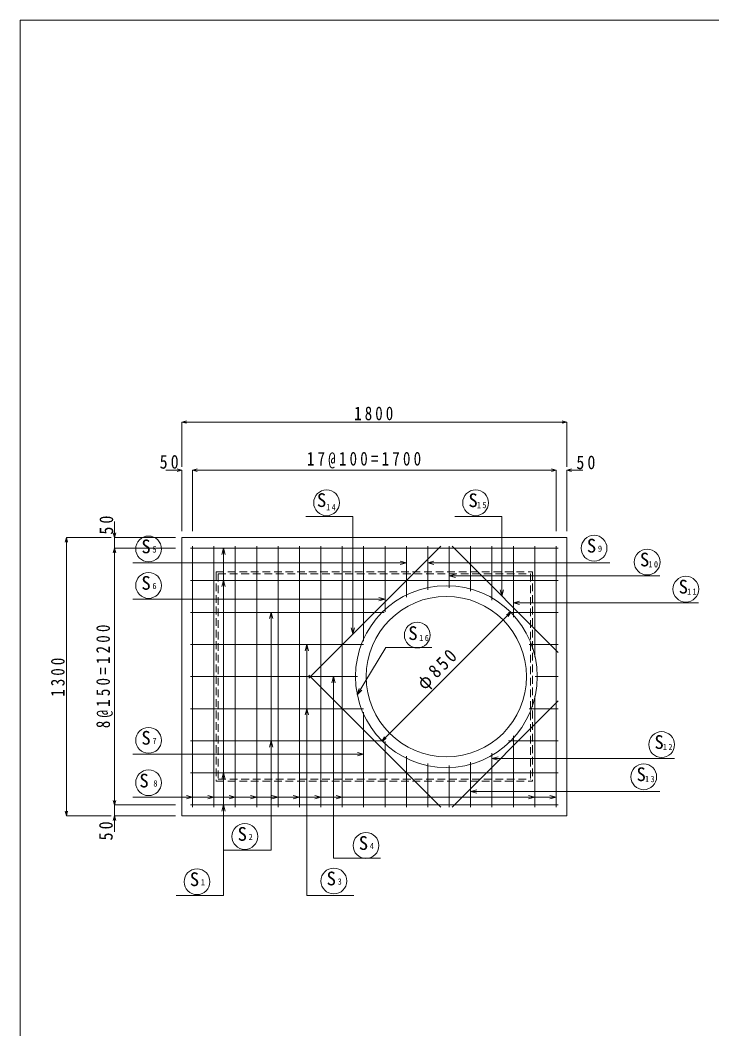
# Model space of a CAD drawing. Units: millimetres at full size, sheet at 1:30; details may follow other scales. Extents: x -5968 to 6369, y -4500 to 4228.
# Drawn here: x -5968 to -2733, y -486 to 4228 of the extents above; entities that cross this region are included whole.
import ezdxf
from ezdxf.enums import TextEntityAlignment as Align

# ---------------------------------------------------------------- set-up
doc = ezdxf.new("R2010")
doc.units = ezdxf.units.MM
doc.header["$LTSCALE"] = 30
doc.linetypes.add('DASHED1', pattern=[1.8, 1.2, -0.6])
for name, color, linetype, lineweight in [('0-1_上床版ブロック', 3, 'Continuous', 9), ('0-3', 7, 'Continuous', 9), ('0-6_寸法', 4, 'Continuous', 9), ('0-F', 7, 'Continuous', 9), ('1-0', 7, 'Continuous', 9)]:
    doc.layers.add(name, color=color, linetype=linetype, lineweight=lineweight)
doc.styles.add('ＭＳ ゴシック', font='')
doc.styles.get('ＭＳ ゴシック').set_extended_font_data('MS Gothic')

msp = doc.modelspace()

# ---------------------------------------------------------------- linework, layer by layer
at = {"layer": '0-1_上床版ブロック'}
for p, q in [((-5211.57, 1809.91), (-3411.56, 1809.91)), ((-5211.57, 1809.91), (-5211.57, 509.91)), ((-3411.56, 1809.91), (-3411.56, 509.91)), ((-5211.57, 509.91), (-3411.56, 509.91))]:
    msp.add_line(p, q, dxfattribs=at)
at = {"layer": '0-1_上床版ブロック', "color": 4, "linetype": 'DASHED1'}
for p, q in [((-5050.57, 1648.91), (-5050.57, 670.91)), ((-5050.57, 1648.91), (-3572.56, 1648.91)), ((-5041.57, 1639.91), (-5041.57, 679.91)), ((-3572.56, 1648.91), (-3572.56, 670.91)), ((-5050.57, 670.91), (-3572.56, 670.91)), ((-5041.57, 679.91), (-3581.56, 679.91))]:
    msp.add_line(p, q, dxfattribs=at)
msp.add_lwpolyline([(-5041.57, 1639.91), (-3581.56, 1639.91), (-3581.56, 679.91)], dxfattribs=at)
at = {"layer": '0-1_上床版ブロック'}
msp.add_circle((-3974.56, 1159.91), 375, dxfattribs=at)
at = {"layer": '0-3', "color": 2}
for p, q in [((-5171.57, 1759.91), (-3451.56, 1759.91)), ((-5161.57, 1769.91), (-5161.57, 549.91)), ((-5061.57, 1769.91), (-5061.57, 549.91)), ((-4961.57, 1769.91), (-4961.57, 549.91)), ((-4861.57, 1769.91), (-4861.57, 549.91)), ((-4761.57, 1769.91), (-4761.57, 549.91)), ((-4661.57, 1769.91), (-4661.57, 549.91)), ((-4000.96, 1769.91), (-4618.03, 1152.83)), ((-4561.57, 1769.91), (-4561.57, 549.91)), ((-4461.57, 1769.91), (-4461.57, 549.91)), ((-4361.57, 1769.91), (-4361.57, 1325.56)), ((-4261.57, 1769.91), (-4261.57, 1463.36)), ((-4161.57, 1769.91), (-4161.57, 1531.55)), ((-4061.57, 1769.91), (-4061.57, 1565.91)), ((-3961.57, 1769.91), (-3961.57, 1574.71)), ((-3451.56, 1273.3), (-3948.17, 1769.91)), ((-3861.57, 1769.91), (-3861.57, 1559.61)), ((-3761.57, 1769.91), (-3761.57, 1517.68)), ((-3661.57, 1769.91), (-3661.57, 1437.41)), ((-3561.56, 1769.91), (-3561.56, 1250.19)), ((-3461.56, 1769.91), (-3461.56, 549.91)), ((-5171.57, 1609.91), (-3451.56, 1609.91)), ((-5171.57, 1459.91), (-4265.6, 1459.91)), ((-3683.52, 1459.91), (-3451.56, 1459.91)), ((-5171.57, 1309.91), (-4362.21, 1309.91)), ((-3586.92, 1309.91), (-3451.56, 1309.91)), ((-5171.57, 1159.91), (-4389.56, 1159.91)), ((-4618.03, 1166.98), (-4000.96, 549.91)), ((-3559.56, 1159.91), (-3451.56, 1159.91)), ((-3948.17, 549.91), (-3451.56, 1046.51)), ((-3561.56, 1069.63), (-3561.56, 549.91)), ((-5171.57, 1009.91), (-4362.21, 1009.91)), ((-4361.57, 994.25), (-4361.57, 549.91)), ((-3586.92, 1009.91), (-3451.56, 1009.91)), ((-5171.57, 859.91), (-4265.6, 859.91)), ((-4261.57, 856.45), (-4261.57, 549.91)), ((-3683.53, 859.91), (-3451.56, 859.91)), ((-3661.57, 882.41), (-3661.57, 549.91)), ((-3761.57, 802.13), (-3761.57, 549.91)), ((-4161.57, 788.26), (-4161.57, 549.91)), ((-3861.57, 760.2), (-3861.57, 549.91)), ((-5171.57, 709.91), (-3451.56, 709.91)), ((-4061.57, 753.91), (-4061.57, 549.91)), ((-3961.57, 745.1), (-3961.57, 549.91)), ((-5171.57, 559.91), (-3451.56, 559.91))]:
    msp.add_line(p, q, dxfattribs=at)
msp.add_circle((-3974.56, 1159.91), 425, dxfattribs=at)
at = {"layer": '0-6_寸法'}
for p, q in [((-5211.57, 2349.91), (-5189.83, 2355.73)), ((-5211.57, 2349.91), (-3411.56, 2349.91)), ((-5211.57, 2349.91), (-5189.83, 2344.08)), ((-5211.57, 2349.91), (-5211.57, 2139.91)), ((-3411.56, 2349.91), (-3433.3, 2355.73)), ((-3411.56, 2349.91), (-3433.3, 2344.08)), ((-3411.56, 2349.91), (-3411.56, 2139.91)), ((-5211.57, 2124.91), (-5286.57, 2124.91)), ((-5211.57, 2124.91), (-5233.3, 2130.73)), ((-5211.57, 2124.91), (-5233.3, 2119.08)), ((-5211.57, 2124.91), (-5211.57, 1839.91)), ((-5161.57, 2124.91), (-5139.83, 2130.73)), ((-5161.57, 2124.91), (-5139.83, 2130.73)), ((-5161.57, 2124.91), (-5086.57, 2124.91)), ((-5161.57, 2124.91), (-5139.83, 2119.08)), ((-5161.57, 2124.91), (-5161.57, 1839.91)), ((-5161.57, 2124.91), (-5139.83, 2119.08)), ((-5161.57, 2124.91), (-3461.56, 2124.91)), ((-3461.56, 2124.91), (-3483.3, 2130.73)), ((-3461.56, 2124.91), (-3483.3, 2130.73)), ((-3461.56, 2124.91), (-3483.3, 2119.08)), ((-3461.56, 2124.91), (-3483.3, 2119.08)), ((-3461.56, 2124.91), (-3461.56, 1839.91)), ((-3411.56, 2124.91), (-3389.83, 2130.73)), ((-3411.56, 2124.91), (-3336.56, 2124.91)), ((-3411.56, 2124.91), (-3389.83, 2119.08)), ((-3411.56, 2124.91), (-3411.56, 1839.91)), ((-5526.57, 1809.91), (-5526.57, 1884.91)), ((-5751.57, 1809.91), (-5757.39, 1788.17)), ((-5751.57, 1809.91), (-5751.57, 509.91)), ((-5751.57, 1809.91), (-5745.74, 1788.17)), ((-5751.57, 1809.91), (-5541.57, 1809.91)), ((-5526.57, 1809.91), (-5532.39, 1831.64)), ((-5526.57, 1809.91), (-5520.74, 1831.64)), ((-5526.57, 1759.91), (-5526.57, 1809.91)), ((-5526.57, 1809.91), (-5241.57, 1809.91)), ((-5526.57, 1759.91), (-5532.39, 1738.17)), ((-5526.57, 1759.91), (-5532.39, 1738.17)), ((-5526.57, 559.91), (-5526.57, 1759.91)), ((-5526.57, 1759.91), (-5520.74, 1738.17)), ((-5526.57, 1759.91), (-5241.57, 1759.91)), ((-5526.57, 1759.91), (-5526.57, 1684.91)), ((-5526.57, 1759.91), (-5520.74, 1738.17)), ((-3674.04, 1460.43), (-4275.09, 859.39)), ((-3674.04, 1460.43), (-3693.53, 1449.18)), ((-3674.04, 1460.43), (-3685.29, 1440.94)), ((-4275.09, 859.39), (-4263.84, 878.87)), ((-4275.09, 859.39), (-4255.6, 870.64)), ((-5526.57, 559.91), (-5526.57, 634.91)), ((-5526.57, 559.91), (-5532.39, 581.64)), ((-5526.57, 559.91), (-5532.39, 581.64)), ((-5526.57, 559.91), (-5520.74, 581.64)), ((-5526.57, 559.91), (-5520.74, 581.64)), ((-5751.57, 509.91), (-5757.39, 531.64)), ((-5751.57, 509.91), (-5745.74, 531.64)), ((-5526.57, 509.91), (-5526.57, 559.91)), ((-5526.57, 559.91), (-5241.57, 559.91)), ((-5751.57, 509.91), (-5541.57, 509.91)), ((-5526.57, 509.91), (-5532.39, 488.17)), ((-5526.57, 509.91), (-5526.57, 434.91)), ((-5526.57, 509.91), (-5520.74, 488.17)), ((-5526.57, 509.91), (-5241.57, 509.91))]:
    msp.add_line(p, q, dxfattribs=at)
at = {"layer": '0-F'}
for p, q in [((-4411.57, 1907.73), (-4632.14, 1907.73)), ((-4411.57, 1359.3), (-4411.57, 1907.73)), ((-3714.63, 1907.73), (-3935.2, 1907.73)), ((-3714.63, 1536.36), (-3714.63, 1907.73)), ((-5017.47, 1759.91), (-5025.24, 1730.93)), ((-5017.47, 1759.91), (-5017.47, 136.52)), ((-5017.47, 1759.91), (-5009.71, 1730.93)), ((-4161.57, 1692.3), (-4190.54, 1700.07)), ((-4061.57, 1692.37), (-4032.59, 1700.14)), ((-4161.57, 1692.3), (-5441.57, 1692.3)), ((-4161.57, 1692.3), (-4190.54, 1684.54)), ((-4061.57, 1692.37), (-4032.59, 1684.61)), ((-4061.57, 1692.37), (-3210.61, 1692.37)), ((-5017.47, 1609.91), (-5025.24, 1580.93)), ((-5017.47, 1609.91), (-5009.71, 1580.93)), ((-3961.57, 1630.89), (-3932.59, 1638.65)), ((-3961.57, 1630.89), (-3932.59, 1623.13)), ((-3961.57, 1630.89), (-2976.09, 1630.89)), ((-3714.63, 1536.36), (-3722.39, 1565.34)), ((-3714.63, 1536.36), (-3706.86, 1565.34)), ((-4261.57, 1521.76), (-5441.57, 1521.76)), ((-4261.57, 1521.76), (-4290.54, 1529.52)), ((-4261.57, 1521.76), (-4290.54, 1513.99)), ((-3661.57, 1504.05), (-3632.59, 1511.82)), ((-3661.57, 1504.05), (-3632.59, 1496.29)), ((-3661.57, 1504.05), (-2795.33, 1504.05)), ((-4794, 1459.91), (-4801.76, 1430.93)), ((-4794, 1459.91), (-4794, 348.21)), ((-4794, 1459.91), (-4786.23, 1430.93)), ((-4411.57, 1359.3), (-4419.33, 1388.28)), ((-4411.57, 1359.3), (-4403.8, 1388.28)), ((-4627.54, 1309.91), (-4635.31, 1280.93)), ((-4627.54, 1309.91), (-4627.54, 136.52)), ((-4627.54, 1309.91), (-4619.78, 1280.93)), ((-4258.39, 1295.36), (-4391.11, 1075.56)), ((-4258.39, 1295.36), (-4042.16, 1295.36)), ((-4502.55, 1159.91), (-4510.32, 1130.93)), ((-4502.55, 1159.91), (-4502.55, 311.73)), ((-4502.55, 1159.91), (-4494.79, 1130.93)), ((-4391.11, 1075.56), (-4382.78, 1104.38)), ((-4391.11, 1075.56), (-4369.49, 1096.36)), ((-4627.54, 1009.91), (-4635.31, 980.93)), ((-4627.54, 1009.91), (-4619.78, 980.93)), ((-4794, 859.91), (-4801.76, 830.93)), ((-4794, 859.91), (-4786.23, 830.93)), ((-4361.57, 797.78), (-4390.54, 805.54)), ((-4361.57, 797.78), (-5441.57, 797.78)), ((-4361.57, 797.78), (-4390.54, 790.01)), ((-3761.57, 777.91), (-3732.59, 785.67)), ((-3761.57, 777.91), (-3732.59, 770.14)), ((-3761.57, 777.91), (-2908.37, 777.91)), ((-5017.47, 709.91), (-5025.24, 680.93)), ((-5017.47, 709.91), (-5009.71, 680.93)), ((-3861.57, 623.41), (-3832.59, 631.18)), ((-3861.57, 623.41), (-3832.59, 615.65)), ((-3861.57, 623.41), (-2976.35, 623.41)), ((-3461.56, 596.73), (-5441.57, 596.73)), ((-5161.57, 596.73), (-5190.54, 604.5)), ((-5161.57, 596.73), (-5190.54, 588.97)), ((-5061.57, 596.73), (-5090.54, 604.5)), ((-5061.57, 596.73), (-5090.54, 588.97)), ((-4961.57, 596.73), (-4990.54, 604.5)), ((-4961.57, 596.73), (-4990.54, 588.97)), ((-4861.57, 596.73), (-4890.54, 604.5)), ((-4861.57, 596.73), (-4890.54, 588.97)), ((-4761.57, 596.73), (-4790.54, 604.5)), ((-4761.57, 596.73), (-4790.54, 588.97)), ((-4661.57, 596.73), (-4690.54, 604.5)), ((-4661.57, 596.73), (-4690.54, 588.97)), ((-4561.57, 596.73), (-4590.54, 604.5)), ((-4561.57, 596.73), (-4590.54, 588.97)), ((-4461.57, 596.73), (-4490.54, 604.5)), ((-4461.57, 596.73), (-4490.54, 588.97)), ((-3561.56, 596.73), (-3590.54, 604.5)), ((-3561.56, 596.73), (-3590.54, 588.97)), ((-3461.56, 596.73), (-3490.54, 604.5)), ((-3461.56, 596.73), (-3490.54, 588.97)), ((-5017.47, 559.91), (-5025.24, 530.93)), ((-5017.47, 559.91), (-5009.71, 530.93)), ((-4794, 348.21), (-5014.57, 348.21)), ((-4502.55, 311.73), (-4281.97, 311.73)), ((-5017.47, 136.52), (-5238.05, 136.52)), ((-4627.54, 136.52), (-4406.96, 136.52))]:
    msp.add_line(p, q, dxfattribs=at)
at = {"layer": '0-F', "color": 4}
for centre in [(-4534.82, 1972.43), (-3837.88, 1972.43), (-5367.16, 1756.66), (-3284.06, 1760.03), (-3035.8, 1695.35), (-5367.16, 1586.11), (-2855.05, 1568.51), (-4110.79, 1354.07), (-5367.16, 862.13), (-2968.09, 842.37), (-5367.16, 663.98), (-3051.91, 691.87), (-4917.25, 412.91), (-4350.6, 370.44), (-5140.73, 201.22), (-4501.07, 204.67)]:
    msp.add_circle(centre, 60.31, dxfattribs=at)
at = {"layer": '1-0', "color": 5}
msp.add_lwpolyline([(5967.67, 4227.98), (-5967.67, 4227.98), (-5967.67, -4227.98)], dxfattribs=at)

# ---------------------------------------------------------------- texts
at = {"layer": '0-6_寸法', "color": 7, "char_height": 64.15, "attachment_point": 7, "style": 'ＭＳ ゴシック'}
for s, insert in [('\\T1.41;\\W0.8;1800', (-4405.72, 2357.41)), ('\\T1.39;\\W0.85;50', (-5315.36, 2130.87)), ('\\T1.43;\\W0.8;17@100=1700', (-4627, 2132.41)), ('\\T1.39;\\W0.85;50', (-3366.67, 2128.42))]:
    msp.add_mtext(s, dxfattribs=dict(at, insert=insert))
for s, insert, rotation in [('\\T1.39;\\W0.85;50', (-5532.03, 1823.76), 90), ('\\T1.43;\\W0.8;8@150=1200', (-5534.07, 918.94), 90), ('\\T1.31;\\W0.9;φ850', (-4063.75, 1081.33), 45), ('\\T1.41;\\W0.8;1300', (-5759.07, 1065.75), 90), ('\\T1.39;\\W0.85;50', (-5534.07, 394.41), 90)]:
    msp.add_mtext(s, dxfattribs=dict(at, insert=insert, rotation=rotation))
at = {"layer": '0-F', "style": 'ＭＳ ゴシック'}
for s, height, p in [('S', 64.15, (-4580, 1933.56)), ('S', 64.15, (-3871.59, 1932.9)), ('S', 64.15, (-5400.86, 1717.13)), ('S', 64.15, (-3317.77, 1720.5)), ('5', 29.33, (-5349.4, 1730.95)), ('9', 29.33, (-3266.3, 1734.32)), ('S', 64.15, (-3069.51, 1655.82)), ('S', 64.15, (-5400.86, 1546.58)), ('S', 64.15, (-2888.75, 1528.98)), ('6', 29.33, (-5349.4, 1560.4)), ('S', 64.15, (-4152.85, 1311.82)), ('S', 64.15, (-5400.86, 822.6)), ('7', 29.33, (-5349.4, 836.42)), ('S', 64.15, (-3001.79, 802.83)), ('S', 64.15, (-5410.24, 622.71)), ('S', 64.15, (-3085.61, 652.34)), ('8', 29.33, (-5345.17, 637.21)), ('S', 64.15, (-4950.96, 373.38)), ('2', 29.33, (-4899.49, 387.2)), ('S', 64.15, (-4384.31, 330.9)), ('4', 29.33, (-4332.84, 344.72)), ('S', 64.15, (-5174.44, 161.68)), ('S', 64.15, (-4534.77, 165.14)), ('1', 29.33, (-5122.97, 175.5)), ('3', 29.33, (-4483.31, 178.96))]:
    msp.add_text(s, height=height, dxfattribs=at).set_placement(p, align=Align.BOTTOM_LEFT)
at = {"layer": '0-F', "char_height": 29.33, "attachment_point": 7, "style": 'ＭＳ ゴシック'}
for s, insert in [('\\T1.37;\\W0.9;14', (-4536.84, 1937.51)), ('\\T1.37;\\W0.9;15', (-3831.82, 1946.72)), ('\\T1.37;\\W0.9;10', (-3029.74, 1669.64)), ('\\T1.37;\\W0.9;11', (-2848.99, 1542.8)), ('\\T1.37;\\W0.9;16', (-4101.38, 1325.64)), ('\\T1.37;\\W0.9;12', (-2962.03, 816.65)), ('\\T1.37;\\W0.9;13', (-3045.85, 666.16))]:
    msp.add_mtext(s, dxfattribs=dict(at, insert=insert))

doc.saveas('drawing.dxf')
